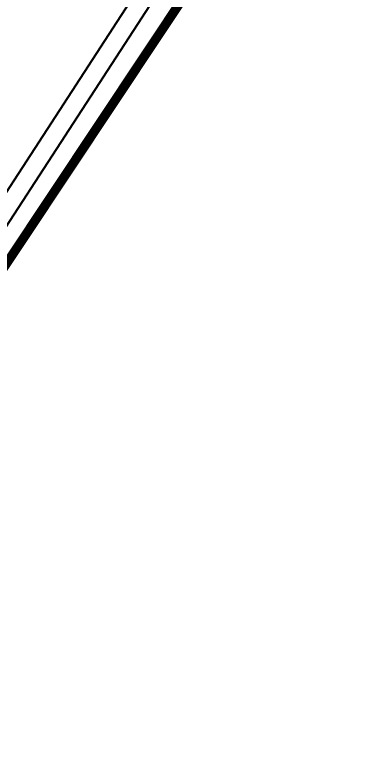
# Model space of a CAD drawing. Extents: x 10599 to 11843, y 9771 to 9967.
# Drawn here: x 10703 to 10706.85, y 9790.9 to 9798.9 of the extents above; entities that cross this region are included whole.
import ezdxf

# ---------------------------------------------------------------- set-up
doc = ezdxf.new("R2010")
doc.units = 0
doc.header["$MEASUREMENT"] = 0
doc.linetypes.add('DASHED', pattern=[0.75, 0.5, -0.25])
doc.layers.add('PROY', color=3, linetype='Continuous')
doc.layers.add('taller', color=3, linetype='Continuous')
doc.dimstyles.get("Standard").update_dxf_attribs({"dimtxt": 0.18, "dimasz": 0.18, "dimexe": 0.18, "dimexo": 0.0625, "dimgap": 0.09, "dimtad": 0, "dimtih": 1, "dimtoh": 1, "dimdec": 4, "dimzin": 0, "dimdsep": 46, "dimtxsty": 'Standard', "dimcen": 0.09, "dimclrd": 254, "dimclre": 254, "dimadec": 0, "dimazin": 0, "dimtfac": 1, "dimtdec": 4, "dimtofl": 0, "dimtmove": 0, "dimatfit": 3, "dimfxl": 0, "dimtolj": 1, "dimtzin": 0, "dimarcsym": 0})

# ---------------------------------------------------------------- blocks, each defined once
blk = doc.blocks.new('*D12')
at = {"layer": 'taller', "color": 254, "linetype": 'Continuous', "lineweight": 0, "transparency": 16777216}
for p, q in [((10692.9791, 9818.5803), (10718.8412, 9802.4728)), ((10683.2541, 9802.966), (10709.1162, 9786.8585)), ((10718.5932, 9802.4152), (10713.4296, 9794.1246)), ((10709.0586, 9787.1065), (10711.4735, 9790.9839))]:
    blk.add_line(p, q, dxfattribs=at)
for points in [[(10718.5678, 9802.4311), (10718.6187, 9802.3993), (10718.6884, 9802.568)], [(10709.0331, 9787.1223), (10709.0841, 9787.0906), (10708.9634, 9786.9537)]]:
    blk.add_solid(points, dxfattribs=at)
at = {"layer": 'taller', "color": 0, "linetype": 'Continuous', "lineweight": 0, "transparency": 16777216, "insert": (10712.4516, 9792.5542), "char_height": 1, "attachment_point": 5, "rotation": 58.08447}
blk.add_mtext('\\A1;18.40', dxfattribs=at)

msp = doc.modelspace()

# ---------------------------------------------------------------- linework, layer by layer
at = {"color": 3, "linetype": 'DASHED', "lineweight": 0, "const_width": 0.1}
msp.add_lwpolyline([(10707.2057, 9800.8068, 0.274011), (10705.3688, 9799.9217), (10702.5602, 9795.699), (10702.5875, 9794.1501)], format="xyb", dxfattribs=at)
at = {"layer": 'PROY', "color": 254, "linetype": 'Continuous'}
for points in [[(10706.4362, 9801.156), (10705.4286, 9800.8779), (10702.1384, 9795.8144), (10702.1373, 9794.0221)], [(10706.4894, 9800.9633), (10705.555, 9800.7053), (10702.3384, 9795.7551), (10702.3373, 9794.0219)]]:
    msp.add_lwpolyline(points, dxfattribs=at)

# ---------------------------------------------------------------- dimensions: what is measured, and where the dimension line sits
at = {"layer": 'taller', "color": 0, "linetype": 'Continuous', "lineweight": 0}
dim = msp.add_linear_dim(base=(10718.6884, 9802.568), p1=(10683.2011, 9802.999), p2=(10692.926, 9818.6133), angle=58.08447, dimstyle='Standard', override={"dimtxt": 1, "dimtih": 0, "dimtoh": 0, "dimdec": 2, "dimdsep": 0, "dimaunit": 1, "dimadec": 3, "dimtdec": 2, "dimlwd": 0, "dimlwe": 0}, dxfattribs=at)
dim.commit()
dim.dimension.update_dxf_attribs({"geometry": '*D12', "text_midpoint": (10712.4516, 9792.5542), "dimtype": 161})

doc.saveas('drawing.dxf')
